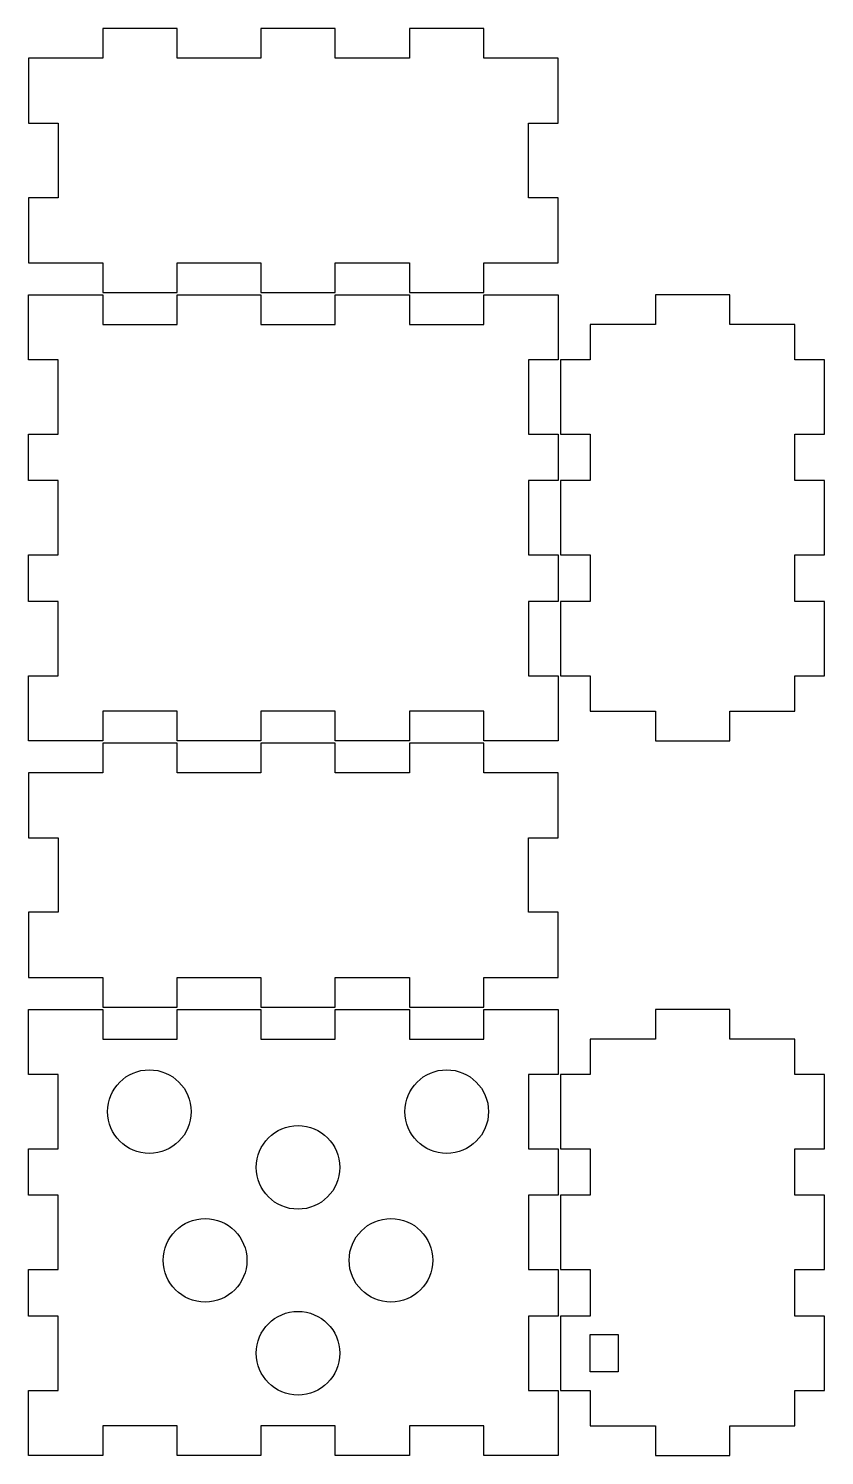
# Model space of a CAD drawing. Header units: inches. Extents: x -1.6 to 9.1, y -0.6 to 18.6.
import ezdxf

# ---------------------------------------------------------------- set-up
doc = ezdxf.new("R2010")
doc.units = ezdxf.units.IN
doc.header["$LTSCALE"] = 0.5
doc.header["$MEASUREMENT"] = 0
doc.layers.add('DTH', color=5, linetype='Continuous')

msp = doc.modelspace()

# ---------------------------------------------------------------- linework, layer by layer
at = {"layer": 'DTH'}
for points in [[(1.5, 15.41875), (1.5, 15.01875), (2.5, 15.01875), (2.5, 15.41875), (3.5, 15.41875), (3.5, 15.01875), (4.5, 15.01875), (4.5, 15.41875), (5.5, 15.41875), (5.5, 16.29375), (5.1, 16.29375), (5.1, 17.29375), (5.5, 17.29375), (5.5, 18.16875), (4.5, 18.16875), (4.5, 18.56875), (3.5, 18.56875), (3.5, 18.16875), (2.5, 18.16875), (2.5, 18.56875), (1.5, 18.56875), (1.5, 18.16875), (0.375, 18.16875), (0.375, 18.56875), (-0.625, 18.56875), (-0.625, 18.16875), (-1.625, 18.16875), (-1.625, 17.29375), (-1.225, 17.29375), (-1.225, 16.29375), (-1.625, 16.29375), (-1.625, 15.41875), (-0.625, 15.41875), (-0.625, 15.01875), (0.375, 15.01875), (0.375, 15.41875)], [(2.5, 14.9875), (3.5, 14.9875), (3.5, 14.5875), (4.5, 14.5875), (4.5, 14.9875), (5.5, 14.9875), (5.5, 14.1125), (5.1, 14.1125), (5.1, 13.1125), (5.5, 13.1125), (5.5, 12.4875), (5.1, 12.4875), (5.1, 11.4875), (5.5, 11.4875), (5.5, 10.8625), (5.1, 10.8625), (5.1, 9.8625), (5.5, 9.8625), (5.5, 8.9875), (4.5, 8.9875), (4.5, 9.3875), (3.5, 9.3875), (3.5, 8.9875), (2.5, 8.9875), (2.5, 9.3875), (1.5, 9.3875), (1.5, 8.9875), (0.375, 8.9875), (0.375, 9.3875), (-0.625, 9.3875), (-0.625, 8.9875), (-1.625, 8.9875), (-1.625, 9.8625), (-1.225, 9.8625), (-1.225, 10.8625), (-1.625, 10.8625), (-1.625, 11.4875), (-1.225, 11.4875), (-1.225, 12.4875), (-1.625, 12.4875), (-1.625, 13.1125), (-1.225, 13.1125), (-1.225, 14.1125), (-1.625, 14.1125), (-1.625, 14.9875), (-0.625, 14.9875), (-0.625, 14.5875), (0.375, 14.5875), (0.375, 14.9875), (1.5, 14.9875), (1.5, 14.5875), (2.5, 14.5875)], [(5.93125, 13.1125), (5.93125, 12.4875), (5.53125, 12.4875), (5.53125, 11.4875), (5.93125, 11.4875), (5.93125, 10.8625), (5.53125, 10.8625), (5.53125, 9.8625), (5.93125, 9.8625), (5.93125, 9.3875), (6.80625, 9.3875), (6.80625, 8.9875), (7.80625, 8.9875), (7.80625, 9.3875), (8.68125, 9.3875), (8.68125, 9.8625), (9.08125, 9.8625), (9.08125, 10.8625), (8.68125, 10.8625), (8.68125, 11.4875), (9.08125, 11.4875), (9.08125, 12.4875), (8.68125, 12.4875), (8.68125, 13.1125), (9.08125, 13.1125), (9.08125, 14.1125), (8.68125, 14.1125), (8.68125, 14.5875), (7.80625, 14.5875), (7.80625, 14.9875), (6.80625, 14.9875), (6.80625, 14.5875), (5.93125, 14.5875), (5.93125, 14.1125), (5.53125, 14.1125), (5.53125, 13.1125)], [(1.5, 5.80625), (1.5, 5.40625), (2.5, 5.40625), (2.5, 5.80625), (3.5, 5.80625), (3.5, 5.40625), (4.5, 5.40625), (4.5, 5.80625), (5.5, 5.80625), (5.5, 6.68125), (5.1, 6.68125), (5.1, 7.68125), (5.5, 7.68125), (5.5, 8.55625), (4.5, 8.55625), (4.5, 8.95625), (3.5, 8.95625), (3.5, 8.55625), (2.5, 8.55625), (2.5, 8.95625), (1.5, 8.95625), (1.5, 8.55625), (0.375, 8.55625), (0.375, 8.95625), (-0.625, 8.95625), (-0.625, 8.55625), (-1.625, 8.55625), (-1.625, 7.68125), (-1.225, 7.68125), (-1.225, 6.68125), (-1.625, 6.68125), (-1.625, 5.80625), (-0.625, 5.80625), (-0.625, 5.40625), (0.375, 5.40625), (0.375, 5.80625)], [(5.5, 0.25), (5.5, -0.625), (4.5, -0.625), (4.5, -0.225), (3.5, -0.225), (3.5, -0.625), (2.5, -0.625), (2.5, -0.225), (1.5, -0.225), (1.5, -0.625), (0.375, -0.625), (0.375, -0.225), (-0.625, -0.225), (-0.625, -0.625), (-1.625, -0.625), (-1.625, 0.25), (-1.225, 0.25), (-1.225, 1.25), (-1.625, 1.25), (-1.625, 1.875), (-1.225, 1.875), (-1.225, 2.875), (-1.625, 2.875), (-1.625, 3.5), (-1.225, 3.5), (-1.225, 4.5), (-1.625, 4.5), (-1.625, 5.375), (-0.625, 5.375), (-0.625, 4.975), (0.375, 4.975), (0.375, 5.375), (1.5, 5.375), (1.5, 4.975), (2.5, 4.975), (2.5, 5.375), (3.5, 5.375), (3.5, 4.975), (4.5, 4.975), (4.5, 5.375), (5.5, 5.375), (5.5, 4.5), (5.1, 4.5), (5.1, 3.5), (5.5, 3.5), (5.5, 2.875), (5.1, 2.875), (5.1, 1.875), (5.5, 1.875), (5.5, 1.25), (5.1, 1.25), (5.1, 0.25)], [(5.93125, 1.25), (5.53125, 1.25), (5.53125, 0.25), (5.93125, 0.25), (5.93125, -0.225), (6.80625, -0.225), (6.80625, -0.625), (7.80625, -0.625), (7.80625, -0.225), (8.68125, -0.225), (8.68125, 0.25), (9.08125, 0.25), (9.08125, 1.25), (8.68125, 1.25), (8.68125, 1.875), (9.08125, 1.875), (9.08125, 2.875), (8.68125, 2.875), (8.68125, 3.5), (9.08125, 3.5), (9.08125, 4.5), (8.68125, 4.5), (8.68125, 4.975), (7.80625, 4.975), (7.80625, 5.375), (6.80625, 5.375), (6.80625, 4.975), (5.93125, 4.975), (5.93125, 4.5), (5.53125, 4.5), (5.53125, 3.5), (5.93125, 3.5), (5.93125, 2.875), (5.53125, 2.875), (5.53125, 1.875), (5.93125, 1.875)], [(5.93125, 0.5), (5.93125, 1), (6.30625, 1), (6.30625, 0.5)]]:
    msp.add_lwpolyline(points, close=True, dxfattribs=at)
for centre in [(0, 4), (4, 4), (2, 3.25), (0.75, 2), (3.25, 2), (2, 0.75)]:
    msp.add_circle(centre, 0.5625, dxfattribs=at)

doc.saveas('drawing.dxf')
